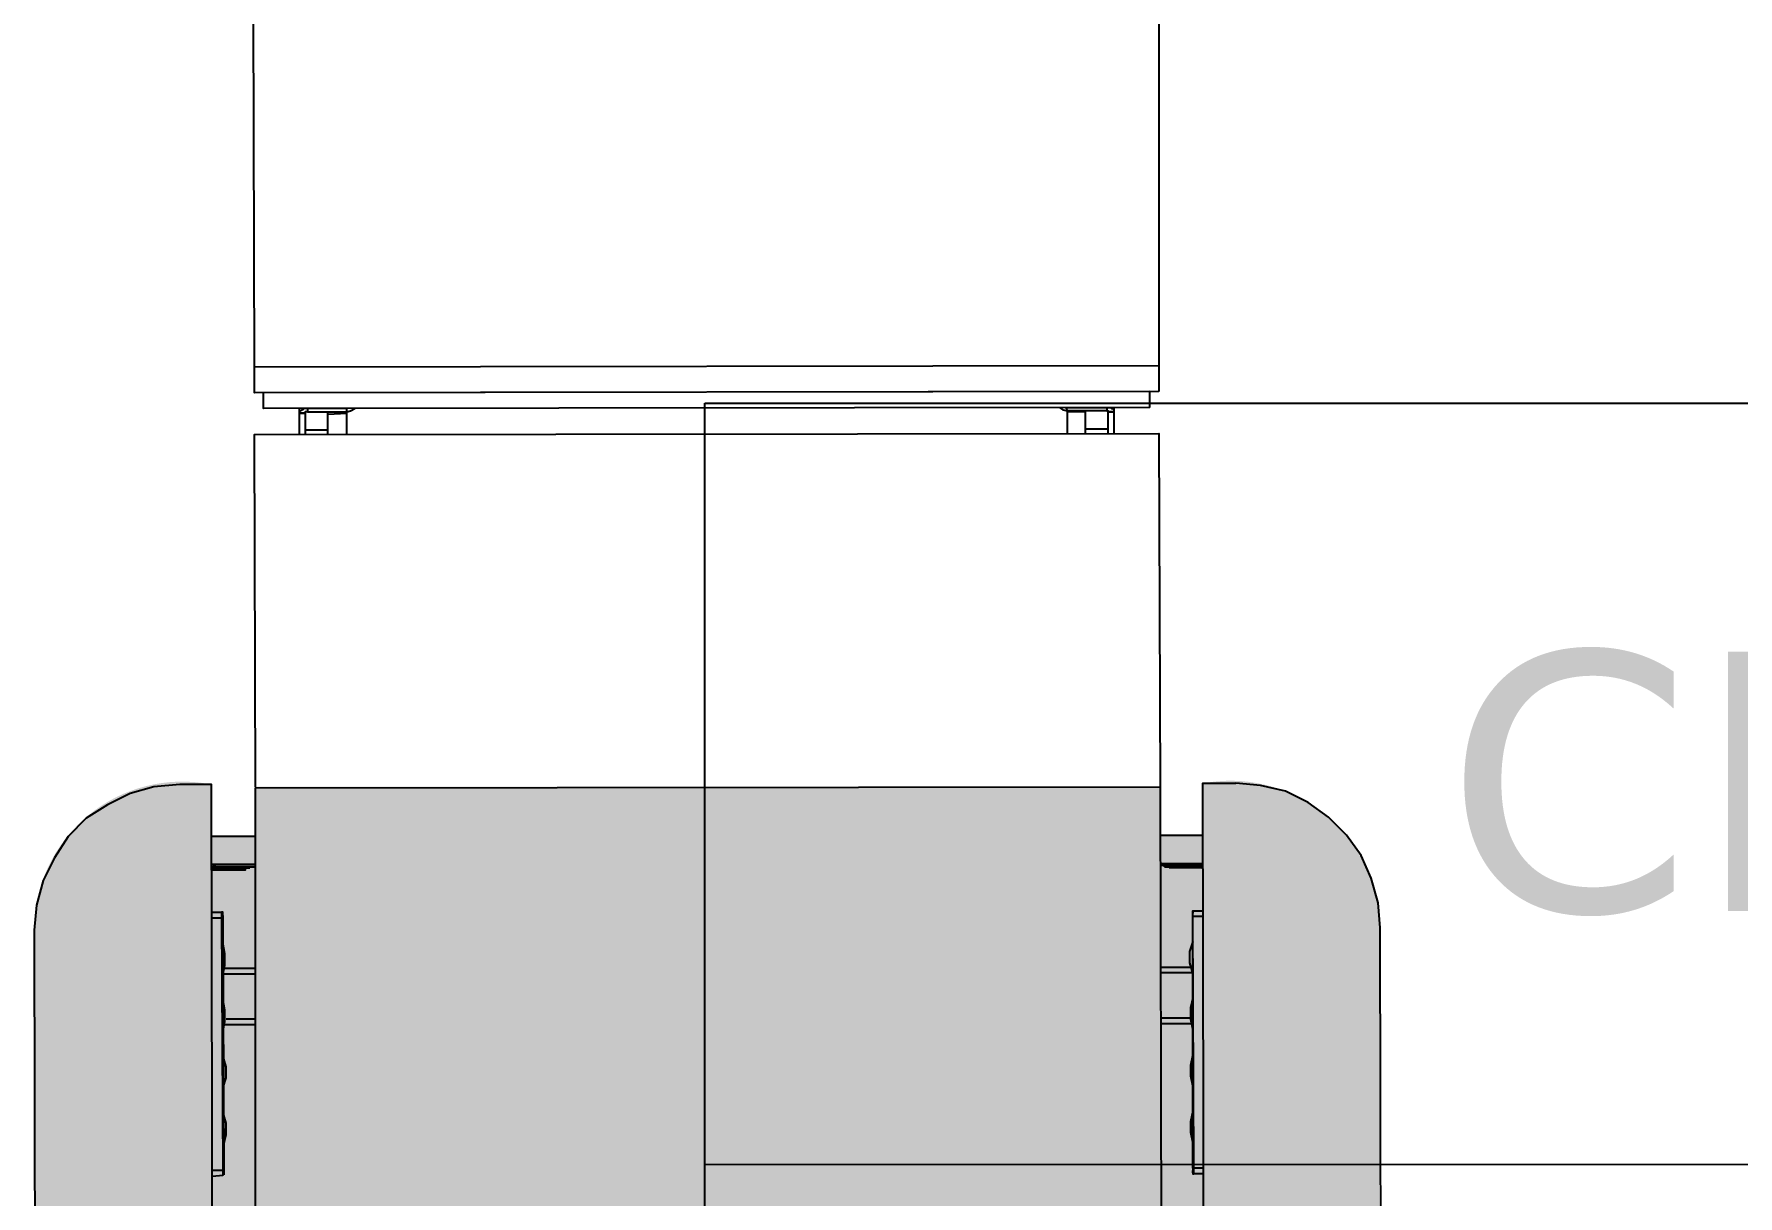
# Model space of a CAD drawing. Header units: millimetres. Extents: x 71819 to 78266, y 23672 to 38445.
# Drawn here: x 74101.6 to 74190.2, y 32737.6 to 32798.1 of the extents above; entities that cross this region are included whole.
import ezdxf
from ezdxf.enums import TextEntityAlignment as Align

# ---------------------------------------------------------------- set-up
doc = ezdxf.new("R2010")
doc.units = ezdxf.units.MM
doc.linetypes.add('ACAD_ISO03W100', pattern=[30, 12, -18])
doc.layers.add('Plan Archi', color=8, linetype='Continuous')
doc.layers.add('PRISES DE COURANT', color=5, linetype='Continuous')
doc.layers.add('STRUCTURE POUTRES', color=5, linetype='ACAD_ISO03W100', lineweight=20)
doc.styles.add('Verdana', font='verdana.ttf')

# ---------------------------------------------------------------- blocks, each defined once
blk = doc.blocks.new('MALETTI GREEN FIRST PLAN')
at = {"true_color": 0xffffff}
h = blk.add_hatch(color=7, dxfattribs=at)
h.dxf.hatch_style = 1
edge = h.paths.add_edge_path()
edge.add_line((-114.2785219535715, -23.90100945603053), (-114.2785219535715, 23.13758407272099))
edge.add_line((-114.2785219535715, 23.13758407272099), (-111.7533373568471, 23.13758407272099))
edge.add_line((-111.7533373568471, 23.13758407272099), (-111.7533373568471, 25.36912657710796))
edge.add_line((-111.7533373568471, 25.36912657710796), (-114.4546892875769, 25.36912657710796))
edge.add_arc((-106.8258593993073, 26.80459033675017), 7.76270582138735, 95.60380281252128, 190.6563495893847, ccw=False)
edge.add_line((-107.5838795059129, 34.5301975742029), (-34.45064771866889, 34.5301975742029))
edge.add_line((-34.45064771866889, 34.5301975742029), (-34.45064771866873, -35.29362482432465))
edge.add_line((-34.45064771866873, -35.29362482432465), (-106.8204727907254, -35.41107531409814))
edge.add_arc((-106.8329884908078, -27.69923837442589), 7.711847095660167, 168.7238380691302, 270.09298642702197, ccw=False)
edge.add_line((-114.3959668429085, -26.19127813871036), (-111.6946149121786, -26.19127813871036))
edge.add_line((-111.6946149121786, -26.19127813871036), (-111.6946149121786, -23.90100945603051))
edge.add_line((-111.6946149121786, -23.90100945603052), (-114.219795564151, -23.90416186330994))
edge.add_line((-114.219795564151, -23.90416186330993), (-114.2785219535715, -23.90100945603053))
at = {"lineweight": 25}
for points in [[(-44.45469768823179, 34.70637610908147), (-106.9379176800623, 34.58892375249575), (-108.2298413317636, 34.47147139591004), (-109.52179485246, 34.11912179340169), (-110.6963034838196, 33.59059738963917), (-111.753337356847, 32.82717573995403), (-112.6929562095328, 31.88757928901472), (-113.4563778592179, 30.83053048148967), (-114.0436023059025, 29.65603678462774), (-114.3372443982399, 28.36409073118008), (-114.4546892875769, 27.07214467773242)], [(-52.20637400891775, 25.48657146644487), (-114.4546892875769, 25.36912657710796), (-114.4546892875769, 27.07214467773242)], [(-111.753337356847, 23.13758407272099), (-111.753337356847, 25.36912657710796)], [(-110.2852165021452, 23.84227581048886), (-110.2852165021452, 25.36912657710796)], [(-110.2852165021452, 23.13758407272099), (-110.2852165021452, 25.36912657710796)], [(-110.1090491681398, 25.25167422052224), (-110.1090491681398, 25.31039666519069), (-110.2264940574767, 25.31039666519069), (-110.2852165021452, 25.25167422052224)], [(-110.2852165021452, 25.25167422052224), (-110.2264940574767, 25.25167422052224), (-110.1677716128083, 23.13758407272099)], [(-110.2852165021452, 23.13758407272099), (-110.2852165021452, 25.25167422052224)], [(-110.2264940574767, 25.31039666519069), (-110.2264940574767, 25.36912657710796)], [(-110.1090491681398, 25.25167422052224), (-110.2264940574767, 25.25167422052224)], [(-110.1090491681398, 25.31039666519069), (-110.1090491681398, 25.36912657710796), (-110.1677716128083, 25.36912657710796)], [(-110.1090491681398, 23.37248131864361), (-110.1677716128083, 23.37248131864361), (-110.1677716128083, 25.25167422052224)], [(-110.0503267234714, 25.31039666519069), (-110.1090491681398, 25.31039666519069)], [(-110.0503267234714, 24.13590296832876), (-110.1090491681398, 24.13590296832876), (-110.1090491681398, 25.31039666519069)], [(-110.0503267234714, 25.31039666519069), (-110.0503267234714, 25.36912657710796)], [(-110.0503267234714, 25.31039666519069), (-110.0503267234714, 24.13590296832876)], [(-107.5251421267469, 25.36912657710796), (-107.5251421267469, 24.84060217334544), (-107.8187842190844, 24.84060217334544), (-107.8187842190844, 25.36912657710796)], [(-107.8187842190844, 24.84060217334544), (-107.7600617744159, 24.84060217334544)], [(-107.8187842190844, 24.84060217334544), (-107.7600617744159, 24.84060217334544)], [(-107.7600617744159, 24.84060217334544), (-107.7600617744159, 24.8993246180139)], [(-107.642616885079, 24.84060217334544), (-107.7600617744159, 24.84060217334544)], [(-107.5251421267469, 24.84060217334544), (-107.642616885079, 24.84060217334544)], [(-94.42952919276254, 25.42784902177642), (-94.42952919276254, 24.8993246180139), (-107.5251421267469, 24.84060217334544)], [(-94.42952919276254, 24.84060217334544), (-107.5251421267469, 24.84060217334544)], [(-106.2332184750457, 24.84060217334544), (-105.7046866040343, 24.66442737209127), (-105.1174322883545, 24.66442737209127), (-104.5301779726747, 24.84060217334544)], [(-103.296976765642, 24.84060217334544), (-102.7684448946306, 24.72314981675972), (-102.1811905789508, 24.72314981675972), (-101.5939362632711, 24.84060217334544)], [(-100.3607350562383, 24.84060217334544), (-99.77348074055853, 24.72314981675972), (-99.2449488695472, 24.72314981675972), (-98.6576945538674, 24.84060217334544)], [(-97.42449334683467, 24.84060217334544), (-96.83723903115487, 24.72314981675972), (-96.30870716014354, 24.72314981675972), (-95.72145284446376, 24.84060217334544)], [(-94.135887100425, 24.8993246180139), (-94.42952919276254, 24.8993246180139)], [(-94.42952919276254, 24.8993246180139), (-94.42952919276254, 24.84060217334544), (-94.31205443443038, 24.84060217334544), (-94.31205443443038, 24.8993246180139)], [(-94.19460954509347, 24.84060217334544), (-94.31205443443038, 24.84060217334544)], [(-94.19460954509347, 24.84060217334544), (-94.135887100425, 24.8993246180139)], [(-94.19460954509347, 24.84060217334544), (-94.135887100425, 24.84060217334544), (-94.135887100425, 24.8993246180139)], [(-94.135887100425, 25.42784902177642), (-94.135887100425, 24.8993246180139)], [(-110.1090491681398, 23.7835533658204), (-110.1090491681398, 24.13590296832876)], [(-110.0503267234714, 24.13590296832876), (-110.0503267234714, 23.60737856456624)], [(-104.8825425096807, 24.72314981675972), (-104.8825425096807, 23.13758407272099)], [(-104.5889004173432, 24.78187226142817), (-104.5889004173432, 23.13758407272099)], [(-102.2399130236193, 24.66442737209127), (-102.2399130236193, 23.13758407272099)], [(-101.9463008002771, 24.72314981675972), (-101.9463008002771, 23.13758407272099)], [(-136.1241375710984, -23.95973190069897), (-160.6124125436819, -24.01845807899182), (-160.6711349883504, 23.07885416080372), (-136.1828600157668, 23.07885416080372)], [(-134.8322139193972, 23.07885416080372), (-134.7734914747287, -23.95973190069897), (-136.1241375710984, -23.95973190069897), (-136.1828600157668, 23.07885416080372), (-134.8322139193972, 23.07885416080372)], [(-114.2785219535715, -23.90100945603053), (-132.6006714150102, -23.95973190069897), (-132.6593938596786, 23.07885416080372), (-114.2785219535715, 23.13758407272099)], [(-90.84731072301062, -23.90100945603053), (-114.219799508903, -23.9010019887817), (-114.2785219535715, 23.13758407272099), (-90.96475561234753, 23.19630651738944)], [(-110.2852165021452, 23.84227581048886), (-110.2852165021452, 23.90100572240613)], [(-110.1090491681398, 23.37248131864361), (-110.1090491681398, 23.7835533658204)], [(-110.0503267234714, 23.60737856456624), (-110.1090491681398, 23.60737856456624)], [(-134.8322139193972, 22.60905966895847), (-134.7734914747287, -23.48993367522931)], [(-134.0100698250436, 22.60905966895847), (-134.8322139193972, 22.60905966895847)], [(-134.0100698250436, 22.60905966895847), (-133.9513175113798, -23.48993367522931), (-134.7734914747287, -23.48993367522931)], [(-134.0100698250436, 20.37751716457149), (-134.0100698250436, 20.55368449857685), (-133.9513175113798, 20.61241441049412), (-133.9513175113798, 20.67113685516257), (-133.8925950667114, 20.72985929983102), (-133.7751501773745, 20.72985929983102), (-133.7751501773745, 20.43623960923994)], [(-134.0100698250436, 20.72985929983102), (-133.7751501773745, 20.72985929983102)], [(-133.8338726220429, 20.37751716457149), (-133.8338726220429, 20.43623960923994), (-133.7751501773745, 20.43623960923994)], [(-133.7751501773745, 20.43623960923994), (-133.7751501773745, 20.72985929983102), (-132.6593938596786, 20.72985929983102)], [(-133.7751501773745, 20.43623960923994), (-133.7751501773745, 20.4949620539084)], [(-132.6593938596786, 20.43623960923994), (-133.7751501773745, 20.43623960923994)], [(-132.8942836383525, 19.26173844512919), (-132.8942836383525, 20.43623960923994)], [(-133.8338726220429, 18.32214199418988), (-134.0100698250436, 18.26341954952142), (-134.0100698250436, 20.37751716457149), (-133.8338726220429, 20.37751716457149), (-133.8338726220429, 18.32214199418988)], [(-133.7751501773745, 19.26173844512919), (-133.8338726220429, 19.26173844512919)], [(-133.7751501773745, 19.26173844512919), (-133.7751501773745, 18.32214199418988), (-133.8338726220429, 18.32214199418988)], [(-132.6593938596786, 19.26173844512919), (-133.7751501773745, 19.26173844512919)], [(-134.0100698250436, 17.91106994701308), (-133.8925950667114, 18.08724474826725), (-133.8338726220429, 18.32214199418988)], [(-132.6593938596786, 18.32214199418988), (-133.7751501773745, 18.32214199418988)], [(-133.7751501773745, -19.14429728941668), (-133.8338726220429, -18.9681224881625), (-133.9513175113798, -18.73322150861548)], [(-133.7751501773745, -21.19966499254949), (-133.7751501773745, -19.14429728941668), (-133.9513175113798, -19.14429728941668), (-133.9513175113798, -21.19966499254949), (-133.7751501773745, -21.19966499254949)], [(-133.6577052880376, -20.14261991864885), (-133.7164277327061, -19.14429728941668), (-133.7751501773745, -19.14429728941668)], [(-132.6006714150102, -19.14429728941668), (-133.7164277327061, -19.14429728941668)], [(-133.6577052880376, -20.14261991864885), (-133.7751501773745, -20.14261991864885)], [(-132.6006714150102, -20.14261991864885), (-133.6577052880376, -20.14261991864885)], [(-132.835561193684, -21.3171173491352), (-132.835561193684, -20.14261991864885)], [(-133.9513175113798, -21.19966499254949), (-133.9513175113798, -21.37583979380365), (-133.8925950667114, -21.43456597209651), (-133.8925950667114, -21.49329215038937), (-133.8338726220429, -21.55201459505782), (-133.7751501773745, -21.61074077335068), (-133.7164277327061, -21.61074077335068), (-133.9513175113798, -21.61074077335068)], [(-133.7751501773745, -21.19966499254949), (-133.7751501773745, -21.3171173491352), (-133.7164277327061, -21.3171173491352)], [(-133.7164277327061, -21.61074077335068), (-133.7164277327061, -21.3171173491352), (-132.6006714150102, -21.3171173491352)], [(-133.7164277327061, -21.3171173491352), (-133.7164277327061, -21.61074077335068)], [(-133.7164277327061, -21.61074077335068), (-133.7164277327061, -21.55201459505782)], [(-132.6006714150102, -21.61074077335068), (-133.7164277327061, -21.61074077335068)], [(-111.6946149121786, -23.90100945603052), (-111.6946149121786, -26.19127813871036)], [(-110.2264940574767, -26.01510333745618), (-110.1090491681398, -26.01510333745618), (-110.1090491681398, -23.90100945603052)], [(-110.2264940574767, -26.01510333745618), (-110.2264940574767, -23.90100945603052)], [(-110.2264940574767, -23.90100945603052), (-110.2264940574767, -26.19127813871036)], [(-104.8238200650123, -23.90100945603052), (-104.8238200650123, -25.48657893369366)], [(-104.5301779726747, -23.90100945603052), (-104.5301779726747, -25.54530511198653)], [(-102.1811905789508, -23.90100945603052), (-102.1811905789508, -25.4278527554008)], [(-101.8875783556086, -23.90100945603052), (-101.8875783556086, -25.48657893369366)], [(-110.2264940574767, -24.6057049274228), (-110.2264940574767, -24.54698248275435)], [(-110.2264940574767, -24.6057049274228), (-110.2264940574767, -26.19127813871036)], [(-110.1090491681398, -26.01510333745618), (-110.1090491681398, -24.194632880246), (-110.0503267234714, -24.194632880246)], [(-110.0503267234714, -24.54698248275435), (-110.0503267234714, -24.194632880246)], [(-110.0503267234714, -24.42953385979304), (-109.9328818341344, -24.42953385979304), (-109.9328818341344, -24.8993320852627)], [(-110.0503267234714, -24.8993320852627), (-109.9328818341344, -24.8993320852627), (-109.9328818341344, -26.1325519604175), (-110.0503267234714, -26.1325519604175), (-110.0503267234714, -24.54698248275435)], [(-107.5251421267469, -25.60402755665498), (-107.7013393297475, -25.60402755665498), (-107.7600617744159, -25.66275373494784)], [(-107.7013393297475, -25.60402755665498), (-107.7600617744159, -25.60402755665498), (-107.7600617744159, -25.66275373494784)], [(-107.7600617744159, -26.19127813871036), (-107.7600617744159, -25.66275373494784), (-107.4664196820784, -25.66275373494784)], [(-107.5838944404106, -25.66275373494784), (-107.5838944404106, -25.60402755665498), (-107.5251421267469, -25.60402755665498)], [(-107.5251421267469, -25.60402755665498), (-107.4664196820784, -25.60402755665498)], [(-107.4664196820784, -25.66275373494784), (-107.4664196820784, -25.60402755665498), (-94.31205443443038, -25.54530511198653), (-94.31205443443038, -25.60402755665498)], [(-107.4664196820784, -26.19127813871036), (-107.4664196820784, -25.66275373494784), (-94.31205443443038, -25.60402755665498), (-94.31205443443038, -26.1325519604175)], [(-104.4714555280063, -25.60402755665498), (-104.9999873990176, -25.48657893369366), (-105.5872417146974, -25.48657893369366), (-106.1744960303772, -25.60402755665498)], [(-101.5352138186026, -25.60402755665498), (-102.063745689614, -25.48657893369366), (-102.6510000052937, -25.48657893369366), (-103.2382543209735, -25.60402755665498)], [(-98.59897210919897, -25.60402755665498), (-99.12750398021029, -25.4278527554008), (-99.71475829589009, -25.4278527554008), (-100.3020126115699, -25.60402755665498)], [(-95.66273039979532, -25.54530511198653), (-96.19126227080663, -25.4278527554008), (-96.77851658648639, -25.4278527554008), (-97.36577090216619, -25.60402755665498)], [(-94.31205443443038, -25.54530511198653), (-94.2533319897619, -25.54530511198653), (-94.2533319897619, -25.60402755665498)], [(-94.31205443443038, -25.60402755665498), (-94.07716465575656, -25.60402755665498)], [(-94.2533319897619, -25.54530511198653), (-94.135887100425, -25.54530511198653)], [(-94.135887100425, -25.54530511198653), (-94.135887100425, -25.48657893369366)], [(-94.07716465575656, -25.60402755665498), (-94.135887100425, -25.54530511198653)], [(-94.07716465575656, -25.60402755665498), (-94.135887100425, -25.54530511198653)], [(-94.01844221108813, -26.1325519604175), (-94.07716465575656, -25.60402755665498)], [(-51.91274685107785, -26.07382578212465), (-114.3959668429084, -26.19127813871036), (-114.3959668429084, -27.83557192785416)], [(-110.2264940574767, -26.01510333745618), (-110.1677716128083, -26.07382578212464), (-110.1090491681398, -26.1325519604175), (-110.0503267234714, -26.07382578212464), (-110.0503267234714, -26.01510333745618)], [(-110.1677716128083, -26.1325519604175), (-110.1677716128083, -26.19127813871036)], [(-110.1090491681398, -26.01510333745618), (-110.0503267234714, -26.01510333745618)], [(-110.0503267234714, -26.19127813871036), (-110.0503267234714, -26.1325519604175)], [(-109.9328818341344, -26.19127813871036), (-109.9328818341344, -26.1325519604175)], [(-114.3959668429084, -27.83557192785416), (-114.2785219535715, -29.18624229278248), (-113.9261574165655, -30.41946403474948), (-113.3389031008857, -31.59396146523583), (-112.6342038958691, -32.70973271742932), (-111.6946149121786, -33.64932916836864), (-110.5788585944827, -34.35402837338532), (-109.4043499631231, -34.9412770886285), (-108.1123964424267, -35.29362482432464), (-106.8204727907254, -35.41107531409814)], [(-106.8204727907254, -35.41107531409814), (-43.5738162147121, -35.29362482432464)]]:
    blk.add_lwpolyline(points, dxfattribs=at)
blk.add_open_spline([(-110.1090491681398, -26.01510333745618), (-110.1090491681398, -26.01510333745618), (-110.1090491681398, -26.07382578212464), (-110.1090491681398, -26.07382578212464), (-110.1090491681398, -26.07382578212464), (-110.1090491681398, -26.01510333745618), (-110.1090491681398, -26.01510333745618)], degree=3, knots=[0, 0, 0, 0, 1, 1, 1, 2, 2, 2, 2], dxfattribs=at)
blk = doc.blocks.new('ETIQ ECL')
at = {"color": 6, "linetype": 'ByBlock'}
blk.add_lwpolyline([(-28.09237466774357, 19.79999999999927), (28.09237466774357, 19.79999999999927), (28.09237466774357, -19.79999999999927), (-28.09237466774357, -19.79999999999927)], close=True, dxfattribs=at)
at = {"layer": 'STRUCTURE POUTRES', "color": 6, "linetype": 'ByBlock'}
for points in [[(-28.09237466774357, 19.79999999999927), (28.09237466774357, 19.79999999999927), (28.09237466774357, 6.599999999999909), (-28.09237466774357, 6.599999999999909)], [(-28.09237466774357, 6.599999999999909), (28.09237466774357, 6.599999999999909), (28.09237466774357, -6.599999999999454), (-28.09237466774357, -6.599999999999454)]]:
    blk.add_lwpolyline(points, close=True, dxfattribs=at)
at = {"layer": 'STRUCTURE POUTRES', "color": 6, "linetype": 'ByBlock', "style": 'Verdana'}
for tag, p in [('CIRCUIT', (0.3258196043170756, 10.99343506267905)), ('CABLE', (-0.4895047320387675, -2.077938956542766)), ('SECTION', (0.3739897136692889, -14.32081281852334))]:
    blk.add_attdef(tag, text='', height=4.5, dxfattribs=at).set_placement(p, align=Align.CENTER)

msp = doc.modelspace()

# ---------------------------------------------------------------- block references
at = {"layer": 'Plan Archi', "linetype": 'Continuous', "rotation": 270}
msp.add_blockref('MALETTI GREEN FIRST PLAN', (74137.04883486663, 32644.65625942635), dxfattribs=at)
at = {"layer": 'PRISES DE COURANT', "color": 6, "linetype": 'ByBlock'}
ref = msp.add_blockref('ETIQ ECL', (74220.79150277475, 32719.48335511981), dxfattribs=dict(at, xscale=3, yscale=3, zscale=3))
ref.add_attrib('CIRCUIT', 'CP19 RDC', dxfattribs={"layer": 'STRUCTURE POUTRES', "color": 6, "linetype": 'ByBlock', "height": 13.5, "style": 'Verdana'}).set_placement((74221.76896158772, 32752.46366030785), align=Align.CENTER)

doc.saveas('drawing.dxf')
